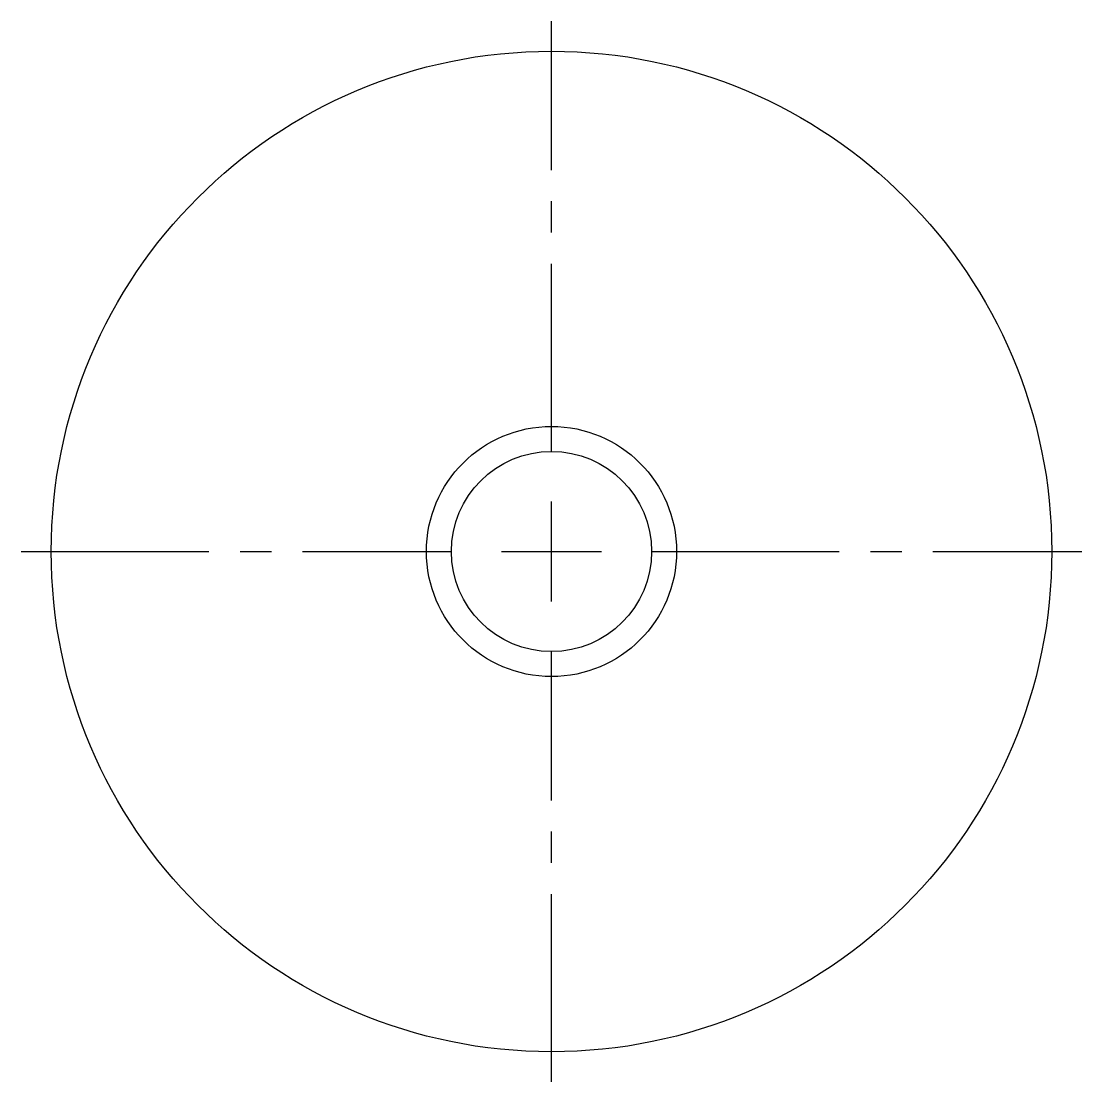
# Model space of a CAD drawing. Header units: millimetres. Extents: x -2.12 to 2.12, y -2.12 to 2.12.
import ezdxf

# ---------------------------------------------------------------- set-up
doc = ezdxf.new("R2010")
doc.units = ezdxf.units.MM
doc.header["$MEASUREMENT"] = 0
doc.linetypes.add('CENTER2', pattern=[1.125, 0.75, -0.125, 0.125, -0.125])

# ---------------------------------------------------------------- blocks, each defined once
blk = doc.blocks.new('*U3')
at = {"color": 0, "linetype": 'CENTER2', "transparency": 16777216}
for p, q in [((0, 0.4), (0, 2.12)), ((-2.12, 0), (-0.4, 0)), ((0.4, 0), (2.12, 0)), ((0, -2.12), (0, -0.4))]:
    blk.add_line(p, q, dxfattribs=at)
at = {"color": 0, "linetype": 'Continuous', "transparency": 16777216}
for p, q in [((0, -0.2), (0, 0.2)), ((-0.2, 0), (0.2, 0))]:
    blk.add_line(p, q, dxfattribs=at)

msp = doc.modelspace()

# ---------------------------------------------------------------- linework, layer by layer
for radius in [2, 0.5, 0.4]:
    msp.add_circle((0, 0), radius)

# ---------------------------------------------------------------- block references
at = {"linetype": 'CENTER2'}
msp.add_blockref('*U3', (0, 0), dxfattribs=at)

doc.saveas('drawing.dxf')
